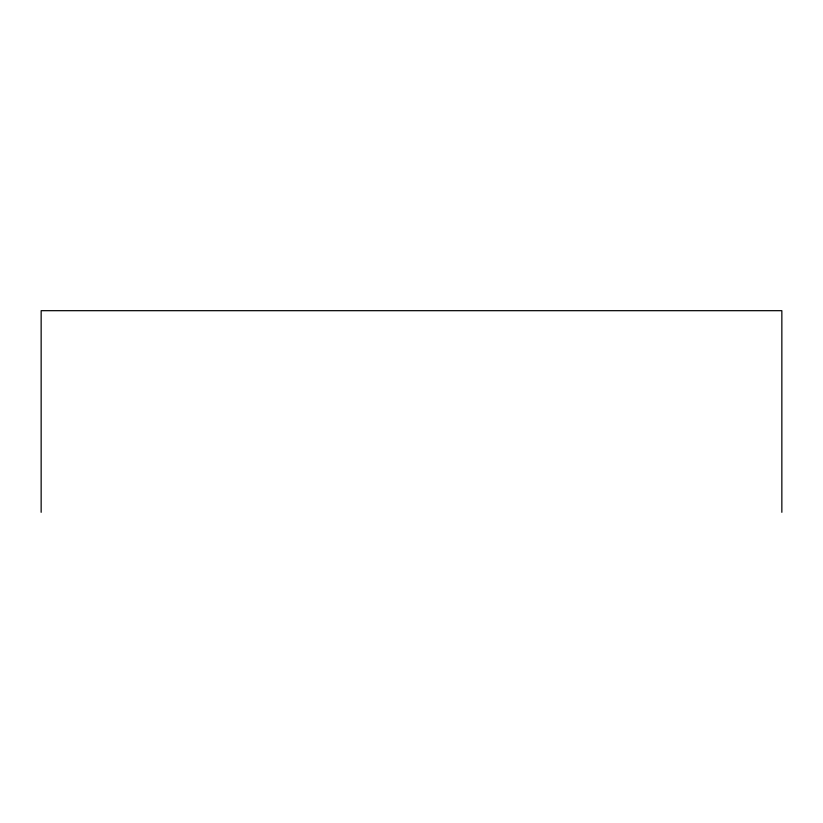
<?xml version="1.0" encoding="UTF-8"?>
<svg xmlns="http://www.w3.org/2000/svg" width="823" height="823" viewBox="0 0 823 823"><rect width="100%" height="100%" fill="white"/><g stroke="black" fill="none" stroke-linecap="round" stroke-linejoin="round"><path stroke-width="1.23" d="M781.85 512.317L781.85 310.683L41.15 310.683L41.15 512.317"/></g></svg>
